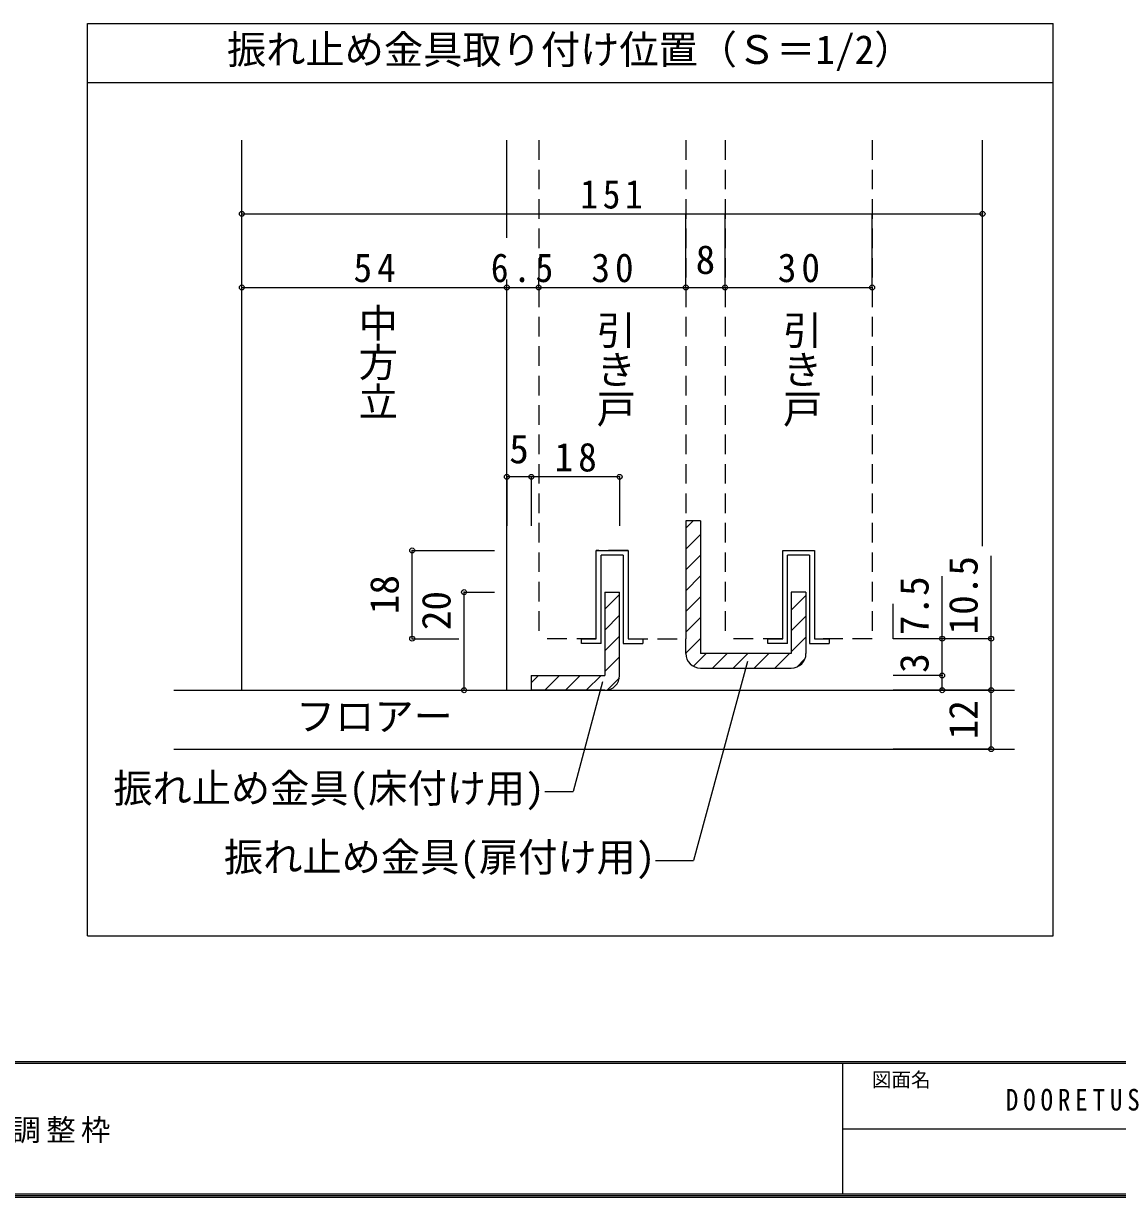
# Model space of a CAD drawing. Units: millimetres at full size, sheet at 1:5, with parts at other scales. Extents: x -973 to 977, y -718 to 696.
# Drawn here: x -416 to 142, y -701 to -102 of the extents above; entities that cross this region are included whole.
import ezdxf
from ezdxf.enums import TextEntityAlignment as Align

# ---------------------------------------------------------------- set-up
doc = ezdxf.new("R2010")
doc.units = ezdxf.units.MM
doc.header["$LTSCALE"] = 5
doc.header["$PDMODE"] = 32
doc.header["$PDSIZE"] = 2.5
doc.linetypes.add('DASHED2', pattern=[3, 2, -1])
for name, color, linetype in [('0-A_文字', 7, 'Continuous'), ('1-3_仕上げ', 2, 'Continuous'), ('1-4_枠', 3, 'Continuous'), ('1-6_扉', 7, 'DASHED2'), ('1-7_金物', 7, 'Continuous'), ('1-A_文字', 7, 'Continuous'), ('1-B_寸法', 7, 'Continuous'), ('1-C_ハッチ', 4, 'Continuous'), ('F-0_補助線', 7, 'Continuous'), ('F-1_枠', 6, 'Continuous'), ('F-A_文字', 7, 'Continuous')]:
    doc.layers.add(name, color=color, linetype=linetype)
doc.styles.add('@ＭＳ ゴシック', font='')
doc.styles.add('ＭＳ ゴシック', font='')
doc.styles.get('@ＭＳ ゴシック').set_extended_font_data('@MS Gothic')
doc.styles.get('ＭＳ ゴシック').set_extended_font_data('MS Gothic')

msp = doc.modelspace()

# ---------------------------------------------------------------- linework, layer by layer
at = {"layer": '0-A_文字', "color": 3}
for p, q in [((-383.13, -567.5), (-383.13, -102.5)), ((-383.13, -102.5), (109.149, -102.5)), ((109.149, -567.5), (109.149, -102.5)), ((-383.13, -132.5), (109.149, -132.5)), ((-383.13, -567.5), (109.149, -567.5))]:
    msp.add_line(p, q, dxfattribs=at)
at = {"layer": '1-3_仕上げ'}
for p, q in [((-339.141, -442.298), (89.349, -442.298)), ((-339.141, -472.298), (89.349, -472.298))]:
    msp.add_line(p, q, dxfattribs=at)
at = {"layer": '1-4_枠'}
for p, q in [((-304.384, -442.298), (-304.384, -162.023)), ((-169.384, -211.666), (-169.384, -162.023)), ((73.116, -368.847), (73.116, -162.023)), ((-169.384, -442.298), (-169.384, -233.014))]:
    msp.add_line(p, q, dxfattribs=at)
at = {"layer": '1-6_扉'}
for p, q in [((-153.134, -162.023), (-153.134, -416.048)), ((-78.134, -162.023), (-78.134, -416.048)), ((-58.134, -162.023), (-58.134, -416.048)), ((16.866, -162.023), (16.866, -416.048)), ((-123.76, -416.048), (-123.76, -371.048)), ((-107.509, -371.048), (-123.76, -371.048)), ((-107.509, -371.048), (-107.509, -416.048)), ((-28.76, -371.048), (-12.51, -371.048)), ((-28.76, -416.048), (-28.76, -371.048)), ((-12.51, -371.048), (-12.51, -416.048)), ((-123.76, -416.048), (-153.134, -416.048)), ((-107.51, -416.048), (-78.134, -416.048)), ((-28.76, -416.048), (-58.134, -416.048)), ((16.866, -416.048), (-12.51, -416.048))]:
    msp.add_line(p, q, dxfattribs=at)
at = {"layer": '1-7_金物', "color": 3}
for p, q in [((-70.634, -356.047), (-78.134, -356.047)), ((-78.134, -356.047), (-78.134, -416.047)), ((-70.634, -356.047), (-70.634, -423.547)), ((-119.384, -392.298), (-111.884, -392.298)), ((-119.384, -392.298), (-119.384, -434.798)), ((-111.884, -434.798), (-111.884, -392.298)), ((-16.884, -392.298), (-24.384, -392.298)), ((-24.384, -392.298), (-24.384, -423.547)), ((-16.884, -392.298), (-16.884, -423.547)), ((-78.134, -423.547), (-78.134, -416.047)), ((-24.384, -423.547), (-70.634, -423.547)), ((-156.884, -434.798), (-156.884, -442.298)), ((-156.884, -434.798), (-119.384, -434.798)), ((-70.634, -431.047), (-24.382, -431.047)), ((-119.384, -442.298), (-156.884, -442.298))]:
    msp.add_line(p, q, dxfattribs=at)
at = {"layer": '1-7_金物'}
for p, q in [((-123.759, -416.048), (-123.759, -371.048)), ((-123.759, -371.048), (-107.509, -371.048)), ((-121.259, -418.548), (-121.259, -373.548)), ((-110.009, -373.548), (-121.259, -373.548)), ((-110.009, -373.548), (-110.009, -418.548)), ((-107.509, -371.048), (-107.509, -416.048)), ((-28.759, -416.048), (-28.759, -371.048)), ((-28.759, -371.048), (-12.509, -371.048)), ((-26.259, -418.548), (-26.259, -373.548)), ((-15.009, -373.548), (-26.259, -373.548)), ((-15.009, -373.548), (-15.009, -418.548)), ((-12.509, -371.048), (-12.509, -416.048)), ((-131.259, -416.048), (-123.759, -416.048)), ((-131.259, -418.548), (-131.259, -416.048)), ((-121.259, -418.548), (-131.259, -418.548)), ((-110.009, -418.548), (-100.009, -418.548)), ((-107.509, -416.048), (-100.009, -416.048)), ((-100.009, -416.048), (-100.009, -418.548)), ((-36.259, -416.048), (-28.759, -416.048)), ((-36.259, -418.548), (-36.259, -416.048)), ((-26.259, -418.548), (-36.259, -418.548)), ((-15.009, -418.548), (-5.009, -418.548)), ((-12.509, -416.048), (-5.009, -416.048)), ((-5.009, -416.048), (-5.009, -418.548))]:
    msp.add_line(p, q, dxfattribs=at)
at = {"layer": '1-7_金物', "color": 4}
for p, q in [((-119.384, -401.004), (-111.884, -393.504)), ((-119.384, -411.611), (-111.884, -404.111)), ((-119.384, -422.218), (-111.884, -414.718)), ((-119.384, -432.824), (-111.884, -425.324)), ((-156.884, -438.504), (-153.178, -434.799)), ((-150.071, -442.298), (-142.572, -434.799)), ((-139.465, -442.298), (-131.965, -434.799)), ((-128.858, -442.298), (-121.359, -434.799)), ((-118.15, -442.196), (-111.984, -436.031))]:
    msp.add_line(p, q, dxfattribs=at)
at = {"layer": '1-7_金物', "color": 3}
for centre, start, end in [((-70.634, -423.547), 180, 270), ((-24.382, -423.547), 270, 0), ((-119.384, -434.798), 270, 0)]:
    msp.add_arc(centre, 7.5, start, end, dxfattribs=at)
at = {"layer": '1-A_文字'}
for p, q in [((-46.642, -427.718), (-74.25, -529.066)), ((-120.583, -438.062), (-135.57, -493.993)), ((-149.967, -493.993), (-135.57, -493.993)), ((-93.55, -529.066), (-74.25, -529.066))]:
    msp.add_line(p, q, dxfattribs=at)
at = {"layer": '1-B_寸法', "color": 4}
for p, q in [((-304.384, -199.523), (-304.384, -162.023)), ((73.116, -199.523), (73.116, -162.023)), ((-304.384, -199.523), (73.116, -199.523)), ((-304.384, -237.023), (-304.384, -199.523)), ((-78.134, -237.023), (-78.134, -199.523)), ((-58.134, -237.023), (-58.134, -199.523)), ((16.866, -237.023), (16.866, -199.523)), ((-153.134, -237.023), (-153.134, -233.014)), ((-304.384, -237.023), (-169.384, -237.023)), ((-169.384, -237.023), (-153.134, -237.023)), ((-153.134, -237.023), (-78.134, -237.023)), ((-78.134, -237.023), (-58.134, -237.023)), ((-58.134, -237.023), (16.866, -237.023)), ((-156.884, -333.548), (-169.384, -333.548)), ((-169.384, -333.548), (-169.384, -358.548)), ((-111.884, -333.548), (-156.884, -333.548)), ((-156.884, -333.548), (-156.884, -358.548)), ((-111.884, -333.548), (-111.884, -358.548)), ((-217.58, -416.048), (-217.58, -371.048)), ((-217.58, -371.048), (-175.634, -371.048)), ((77.491, -442.298), (77.491, -373.847)), ((52.491, -434.798), (52.491, -384.205)), ((-191.164, -442.298), (-191.164, -392.298)), ((-191.164, -392.298), (-175.634, -392.298)), ((27.491, -416.048), (27.491, -398.227)), ((-217.58, -416.048), (-193.8, -416.048)), ((77.491, -416.048), (27.491, -416.048)), ((52.491, -434.798), (27.491, -434.798)), ((52.491, -442.298), (52.491, -434.798)), ((-191.164, -442.298), (-175.634, -442.298)), ((77.491, -442.298), (27.491, -442.298)), ((77.491, -472.298), (77.491, -442.298)), ((77.491, -472.298), (27.491, -472.298))]:
    msp.add_line(p, q, dxfattribs=at)
at = {"layer": '1-B_寸法'}
for p in [(-304.384, -199.523), (73.116, -199.523), (-304.384, -237.023), (-169.384, -237.023), (-153.134, -237.023), (-78.134, -237.023), (-58.134, -237.023), (16.866, -237.023), (-169.384, -333.548), (-156.884, -333.548), (-111.884, -333.548), (-217.58, -371.048), (-191.164, -392.298), (-217.58, -416.048), (52.491, -416.048), (77.491, -416.048), (52.491, -434.798), (-191.164, -442.298), (52.491, -442.298), (77.491, -442.298), (77.491, -472.298)]:
    msp.add_point(p, dxfattribs=at)
at = {"layer": '1-C_ハッチ'}
for p, q in [((-78.134, -359.757), (-74.424, -356.047)), ((-78.134, -370.363), (-70.634, -362.863)), ((-78.134, -380.97), (-70.634, -373.47)), ((-78.134, -391.577), (-70.634, -384.077)), ((-78.134, -402.183), (-70.634, -394.683)), ((-24.384, -401.466), (-16.884, -393.966)), ((-78.134, -412.79), (-70.634, -405.29)), ((-24.384, -412.073), (-16.884, -404.573)), ((-78.134, -423.396), (-70.634, -415.896)), ((-24.384, -422.679), (-16.884, -415.179)), ((-74.25, -430.118), (-67.678, -423.547)), ((-64.572, -431.047), (-57.072, -423.547)), ((-53.965, -431.047), (-46.465, -423.547)), ((-43.358, -431.047), (-35.858, -423.547)), ((-32.752, -431.047), (-25.252, -423.547)), ((-21.617, -430.518), (-17.411, -426.313))]:
    msp.add_line(p, q, dxfattribs=at)
at = {"layer": 'F-1_枠'}
for p, q in [((976.653, -631.667), (-973.347, -631.667)), ((976.653, -632.5), (-973.347, -632.5)), ((1.653, -632.5), (1.653, -699.167)), ((1.653, -665.833), (974.986, -665.834)), ((976.653, -699.167), (-973.347, -699.167)), ((976.653, -700), (-973.347, -700)), ((976.653, -700.833), (-973.347, -700.833))]:
    msp.add_line(p, q, dxfattribs=at)

# ---------------------------------------------------------------- texts
at = {"layer": '0-A_文字', "style": 'ＭＳ ゴシック'}
msp.add_text('振れ止め金具取り付け位置（Ｓ＝1/2）', height=14.66, dxfattribs=at).set_placement((-311.991, -127.5), align=Align.BOTTOM_LEFT)
at = {"layer": '1-A_文字', "style": '@ＭＳ ゴシック'}
for s, p in [('中方立', (-246.884, -245.023)), ('引き戸', (-125.634, -248.672)), ('引き戸', (-30.634, -248.672))]:
    msp.add_text(s, height=14.66, rotation=270, dxfattribs=at).set_placement(p, align=Align.BOTTOM_LEFT)
at = {"layer": '1-A_文字', "style": 'ＭＳ ゴシック'}
for s, p in [('フロアー', (-276.884, -467.298)), ('振れ止め金具(床付け用)', (-369.967, -503.993)), ('振れ止め金具(扉付け用)', (-313.55, -539.066))]:
    msp.add_text(s, height=14.66, dxfattribs=at).set_placement(p, align=Align.BOTTOM_LEFT)
at = {"layer": '1-B_寸法', "style": 'ＭＳ ゴシック'}
for s, p in [('8', (-73.134, -234.523)), ('5', (-168.134, -331.048))]:
    msp.add_text(s, height=14.66, dxfattribs=at).set_placement(p, align=Align.BOTTOM_LEFT)
for s, p in [('10.5', (74.991, -413.847)), ('18', (-220.08, -403.548)), ('7.5', (49.991, -414.205)), ('20', (-193.664, -411.673)), ('3', (49.991, -433.441)), ('12', (74.991, -467.298))]:
    msp.add_text(s, height=14.66, rotation=90, dxfattribs=at).set_placement(p, align=Align.BOTTOM_LEFT)
at = {"layer": '1-B_寸法', "char_height": 14.66, "attachment_point": 7, "style": 'ＭＳ ゴシック'}
for s, insert in [('\\T1.27;\\W0.9;151', (-131.884, -197.023)), ('\\T1.27;\\W0.95;54', (-247.509, -234.523)), ('\\T1.27;\\W0.9;6.5', (-177.509, -234.523)), ('\\T1.27;\\W0.95;30', (-126.259, -234.523)), ('\\T1.27;\\W0.95;30', (-31.259, -234.523)), ('\\T1.27;\\W0.95;18', (-145.009, -331.048))]:
    msp.add_mtext(s, dxfattribs=dict(at, insert=insert))
at = {"layer": 'F-0_補助線', "insert": (84.986, -656.667), "char_height": 11, "attachment_point": 7, "style": 'ＭＳ ゴシック'}
msp.add_mtext('\\T1.39;\\W0.85;DOORETUS', dxfattribs=at)
at = {"layer": 'F-A_文字', "style": 'ＭＳ ゴシック'}
msp.add_text('図面名', height=7.331, dxfattribs=at).set_placement((16.653, -646.667), align=Align.BOTTOM_LEFT)
at = {"layer": 'F-A_文字', "insert": (-846.68, -673.333), "char_height": 11, "attachment_point": 7, "style": 'ＭＳ ゴシック'}
msp.add_mtext('\\T1.18;ドレタス\u3000H24\\~２枚引き込み戸（上吊り連動タイプ）調整枠', dxfattribs=at)

doc.saveas('drawing.dxf')
